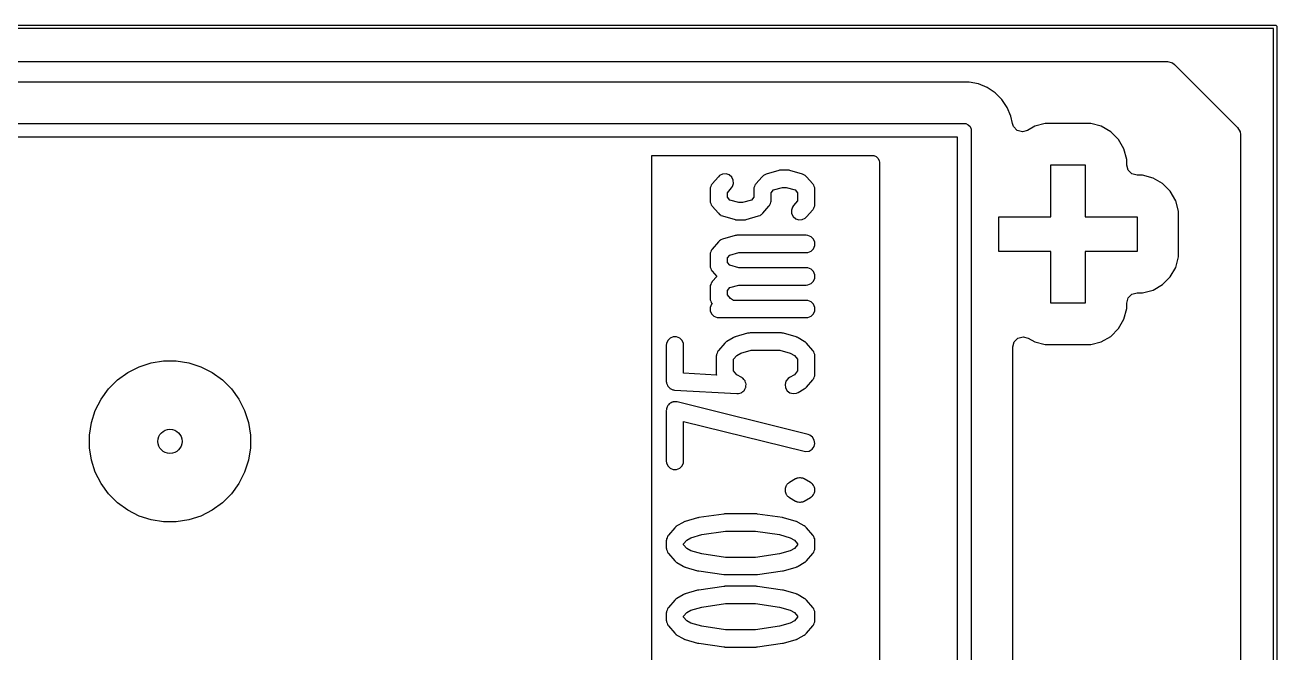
# Model space of a CAD drawing. Extents: x 70.6 to 149.6, y -117.6 to -52.5.
# Drawn here: x 131.49 to 149.61, y -61.61 to -52.53 of the extents above; entities that cross this region are included whole.
import ezdxf

# ---------------------------------------------------------------- set-up
doc = ezdxf.new("R2010")
doc.units = 0
doc.layers.add('BLACK', color=7, linetype='CONTINUOUS')

msp = doc.modelspace()

# ---------------------------------------------------------------- linework, layer by layer
at = {"layer": 'BLACK', "linetype": 'CONTINUOUS'}
for p, q in [((70.58834, -52.52617), (149.58834, -52.52617)), ((149.58834, -52.52617), (149.597907, -52.528073)), ((149.597907, -52.528073), (149.611437, -52.541603)), ((149.611437, -52.541603), (149.61334, -52.55117)), ((149.61334, -52.55117), (149.61334, -117.55117)), ((149.56334, -52.57617), (70.61334, -52.57617)), ((149.56334, -117.52617), (149.56334, -52.57617)), ((113.909748, -53.05167), (148.027122, -53.05167)), ((148.027122, -53.05167), (148.101622, -53.071632)), ((148.101622, -53.071632), (148.132481, -53.095311)), ((148.132481, -53.095311), (149.044199, -54.007029)), ((145.157333, -53.35067), (118.157333, -53.35067)), ((145.292665, -53.377589), (145.157333, -53.35067)), ((145.292669, -53.37759), (145.292665, -53.377589)), ((145.420149, -53.430394), (145.292669, -53.37759)), ((145.420155, -53.430397), (145.420149, -53.430394)), ((145.534878, -53.507053), (145.420155, -53.430397)), ((145.534882, -53.507056), (145.534878, -53.507053)), ((145.632454, -53.604628), (145.534882, -53.507056)), ((145.632456, -53.604631), (145.632454, -53.604628)), ((145.709112, -53.719354), (145.632456, -53.604631)), ((145.709115, -53.71936), (145.709112, -53.719354)), ((145.761919, -53.84684), (145.709115, -53.71936)), ((118.08834, -53.95117), (145.08834, -53.95117)), ((145.08834, -53.95117), (145.107849, -53.953091)), ((145.107849, -53.953091), (145.143897, -53.968023)), ((145.143897, -53.968023), (145.171487, -53.995613)), ((145.171487, -53.995613), (145.186419, -54.031661)), ((145.76192, -53.846844), (145.761919, -53.84684)), ((145.782683, -53.951225), (145.76192, -53.846844)), ((145.799781, -53.996656), (145.782683, -53.951225)), ((145.854319, -54.051194), (145.799781, -53.996656)), ((146.106555, -53.991593), (146.003319, -54.051196)), ((146.259283, -53.95067), (146.106555, -53.991593)), ((146.417397, -53.95067), (146.259283, -53.95067)), ((146.917397, -53.95067), (146.417397, -53.95067)), ((147.070124, -53.991593), (146.917397, -53.95067)), ((147.207056, -54.07065), (147.070124, -53.991593)), ((144.98834, -54.15117), (122.66334, -54.15117)), ((144.98834, -71.45117), (144.98834, -54.15117)), ((145.186419, -54.031661), (145.18834, -54.05117)), ((145.18834, -54.05117), (145.18834, -71.55117)), ((145.928818, -54.071157), (145.854319, -54.051194)), ((146.003319, -54.051196), (145.928818, -54.071157)), ((147.31886, -54.182454), (147.207056, -54.07065)), ((147.397917, -54.319386), (147.31886, -54.182454)), ((149.044199, -54.007029), (149.082763, -54.073824)), ((149.082763, -54.073824), (149.08784, -54.112388)), ((149.08784, -54.112388), (149.08784, -107.332459)), ((147.438839, -54.472111), (147.397917, -54.319386)), ((140.562497, -70.973457), (140.562497, -54.414165)), ((140.562497, -54.414165), (143.76565, -54.414165)), ((143.76565, -54.414165), (143.76565, -54.414512)), ((143.76565, -54.414512), (143.777555, -54.414512)), ((143.777555, -54.414512), (143.813603, -54.429444)), ((143.813603, -54.429444), (143.841193, -54.457034)), ((143.841193, -54.457034), (143.856125, -54.493082)), ((143.856125, -54.493082), (143.858046, -54.512591)), ((143.858046, -54.512591), (143.858046, -71.047975)), ((147.43884, -54.472113), (147.438839, -54.472111)), ((147.43884, -54.55167), (147.43884, -54.472113)), ((141.527814, -54.720955), (141.437338, -54.825717)), ((141.545571, -54.704069), (141.527814, -54.720955)), ((141.589148, -54.682166), (141.545571, -54.704069)), ((141.637792, -54.678606), (141.589148, -54.682166)), ((141.684093, -54.693933), (141.637792, -54.678606)), ((141.721005, -54.725811), (141.684093, -54.693933)), ((141.742908, -54.769389), (141.721005, -54.725811)), ((142.161149, -54.720954), (142.070671, -54.825716)), ((142.178906, -54.704068), (142.161149, -54.720954)), ((142.189221, -54.698882), (142.178906, -54.704068)), ((142.198237, -54.691675), (142.189221, -54.698882)), ((142.220994, -54.682586), (142.198237, -54.691675)), ((142.401946, -54.630205), (142.220994, -54.682586)), ((142.409685, -54.628768), (142.401946, -54.630205)), ((142.412317, -54.627678), (142.409685, -54.628768)), ((142.419217, -54.626998), (142.412317, -54.627678)), ((142.426038, -54.625732), (142.419217, -54.626998)), ((142.42887, -54.626047), (142.426038, -54.625732)), ((142.436703, -54.625276), (142.42887, -54.626047)), ((142.527179, -54.625276), (142.436703, -54.625276)), ((142.535011, -54.626047), (142.527179, -54.625276)), ((142.537844, -54.625732), (142.535011, -54.626047)), ((142.544664, -54.626998), (142.537844, -54.625732)), ((142.551565, -54.627678), (142.544664, -54.626998)), ((142.554196, -54.628768), (142.551565, -54.627678)), ((142.561936, -54.630205), (142.554196, -54.628768)), ((142.742889, -54.682586), (142.561936, -54.630205)), ((142.765646, -54.691674), (142.742889, -54.682586)), ((142.774664, -54.698884), (142.765646, -54.691674)), ((142.784978, -54.704069), (142.774664, -54.698884)), ((142.802735, -54.720955), (142.784978, -54.704069)), ((142.893211, -54.825717), (142.802735, -54.720955)), ((146.33834, -55.30117), (146.33834, -54.55117)), ((146.33834, -54.55117), (146.83834, -54.55117)), ((146.83834, -54.55117), (146.83834, -55.30117)), ((147.458802, -54.62617), (147.43884, -54.55167)), ((147.51334, -54.680708), (147.458802, -54.62617)), ((147.58784, -54.70067), (147.51334, -54.680708)), ((147.667397, -54.70067), (147.58784, -54.70067)), ((147.820124, -54.741593), (147.667397, -54.70067)), ((141.40813, -54.895337), (141.406941, -54.907419)), ((141.406941, -54.907419), (141.406941, -55.064562)), ((141.408694, -54.889612), (141.40789, -54.892044)), ((141.40789, -54.892044), (141.40813, -54.895337)), ((141.409343, -54.883033), (141.408694, -54.889612)), ((141.416961, -54.864638), (141.409343, -54.883033)), ((141.423217, -54.845743), (141.416961, -54.864638)), ((141.427026, -54.84034), (141.423217, -54.845743)), ((141.428007, -54.837973), (141.427026, -54.84034)), ((141.430343, -54.835636), (141.428007, -54.837973)), ((141.437338, -54.825717), (141.430343, -54.835636)), ((141.656941, -54.953924), (141.71702, -54.884359)), ((141.71702, -54.884359), (141.731141, -54.864334)), ((141.731141, -54.864334), (141.746468, -54.818032)), ((141.746468, -54.818032), (141.742908, -54.769389)), ((142.041463, -54.895337), (142.040274, -54.907419)), ((142.040274, -54.907419), (142.040274, -55.018056)), ((142.042027, -54.889612), (142.041223, -54.892044)), ((142.041223, -54.892044), (142.041463, -54.895337)), ((142.042676, -54.883033), (142.042027, -54.889612)), ((142.050293, -54.864641), (142.042676, -54.883033)), ((142.05655, -54.845742), (142.050293, -54.864641)), ((142.06036, -54.840338), (142.05655, -54.845742)), ((142.06134, -54.837973), (142.06036, -54.840338)), ((142.063673, -54.835639), (142.06134, -54.837973)), ((142.070671, -54.825716), (142.063673, -54.835639)), ((142.290274, -54.953925), (142.326121, -54.912418)), ((142.326121, -54.912418), (142.454433, -54.875276)), ((142.454433, -54.875276), (142.509449, -54.875276)), ((142.509449, -54.875276), (142.637762, -54.912419)), ((142.637762, -54.912419), (142.673608, -54.953924)), ((142.900206, -54.835637), (142.893211, -54.825717)), ((142.902542, -54.837973), (142.900206, -54.835637)), ((142.903522, -54.840339), (142.902542, -54.837973)), ((142.907332, -54.845742), (142.903522, -54.840339)), ((142.913588, -54.864641), (142.907332, -54.845742)), ((142.921206, -54.883033), (142.913588, -54.864641)), ((142.921854, -54.889612), (142.921206, -54.883033)), ((142.922659, -54.892044), (142.921854, -54.889612)), ((142.922417, -54.895337), (142.922659, -54.892044)), ((142.923608, -54.907419), (142.922417, -54.895337)), ((142.923608, -55.116943), (142.923608, -54.907419)), ((147.957056, -54.82065), (147.820124, -54.741593)), ((148.06886, -54.932454), (147.957056, -54.82065)), ((141.406941, -55.064562), (141.40813, -55.076643)), ((141.40813, -55.076643), (141.40789, -55.079937)), ((141.40789, -55.079937), (141.408694, -55.082368)), ((141.408694, -55.082368), (141.409343, -55.088948)), ((141.409343, -55.088948), (141.416961, -55.107342)), ((141.656941, -55.018056), (141.656941, -54.953924)), ((141.692786, -55.059561), (141.656941, -55.018056)), ((141.8211, -55.096705), (141.692786, -55.059561)), ((142.004428, -55.059561), (141.876116, -55.096705)), ((142.040274, -55.018056), (142.004428, -55.059561)), ((142.280254, -55.107339), (142.287872, -55.088948)), ((142.287872, -55.088948), (142.28852, -55.082368)), ((142.28852, -55.082368), (142.289325, -55.079937)), ((142.289083, -55.076643), (142.290274, -55.064562)), ((142.289325, -55.079937), (142.289083, -55.076643)), ((142.290274, -55.064562), (142.290274, -54.953925)), ((142.673608, -55.070437), (142.613529, -55.140003)), ((142.673608, -54.953924), (142.673608, -55.070437)), ((148.147917, -55.069386), (148.06886, -54.932454)), ((148.18884, -55.222113), (148.147917, -55.069386)), ((141.416961, -55.107342), (141.423217, -55.126238)), ((141.423217, -55.126238), (141.427026, -55.13164)), ((141.427026, -55.13164), (141.428007, -55.134008)), ((141.428007, -55.134008), (141.430343, -55.136344)), ((141.430343, -55.136344), (141.437338, -55.146264)), ((141.437338, -55.146264), (141.527814, -55.251026)), ((141.527814, -55.251026), (141.545571, -55.267912)), ((141.545571, -55.267912), (141.555883, -55.273095)), ((141.555883, -55.273095), (141.564903, -55.280307)), ((141.876116, -55.096705), (141.8211, -55.096705)), ((142.132312, -55.280306), (142.141327, -55.273097)), ((142.141327, -55.273097), (142.151644, -55.267912)), ((142.151644, -55.267912), (142.169401, -55.251026)), ((142.169401, -55.251026), (142.259877, -55.146264)), ((142.259877, -55.146264), (142.266872, -55.136343)), ((142.266872, -55.136343), (142.269208, -55.134008)), ((142.269208, -55.134008), (142.270188, -55.131641)), ((142.270188, -55.131641), (142.273998, -55.126239)), ((142.273998, -55.126239), (142.280254, -55.107339)), ((142.599408, -55.160029), (142.584081, -55.20633)), ((142.584081, -55.20633), (142.58764, -55.254974)), ((142.58764, -55.254974), (142.609544, -55.298551)), ((142.613529, -55.140003), (142.599408, -55.160029)), ((142.802735, -55.303407), (142.893211, -55.198645)), ((142.893211, -55.198645), (142.900206, -55.188724)), ((142.900206, -55.188724), (142.902542, -55.186389)), ((142.902542, -55.186389), (142.903522, -55.184022)), ((142.903522, -55.184022), (142.907332, -55.17862)), ((142.907332, -55.17862), (142.913588, -55.15972)), ((142.913588, -55.15972), (142.921206, -55.141329)), ((142.921206, -55.141329), (142.921854, -55.134749)), ((142.921854, -55.134749), (142.922659, -55.132318)), ((142.922417, -55.129024), (142.923608, -55.116943)), ((142.922659, -55.132318), (142.922417, -55.129024)), ((148.18884, -55.880227), (148.18884, -55.222113)), ((141.564903, -55.280307), (141.58766, -55.289395)), ((141.58766, -55.289395), (141.768613, -55.341776)), ((141.768613, -55.341776), (141.776352, -55.343212)), ((141.776352, -55.343212), (141.778984, -55.344303)), ((141.778984, -55.344303), (141.785884, -55.344982)), ((141.785884, -55.344982), (141.792705, -55.346249)), ((141.792705, -55.346249), (141.795537, -55.345933)), ((141.795537, -55.345933), (141.80337, -55.346705)), ((141.80337, -55.346705), (141.893846, -55.346705)), ((141.893846, -55.346705), (141.901678, -55.345933)), ((141.901678, -55.345933), (141.904511, -55.346249)), ((141.904511, -55.346249), (141.911331, -55.344982)), ((141.911331, -55.344982), (141.918232, -55.344303)), ((141.918232, -55.344303), (141.920863, -55.343212)), ((141.920863, -55.343212), (141.928603, -55.341776)), ((141.928603, -55.341776), (142.109555, -55.289395)), ((142.109555, -55.289395), (142.132312, -55.280306)), ((142.609544, -55.298551), (142.646456, -55.330429)), ((142.646456, -55.330429), (142.692757, -55.345756)), ((142.692757, -55.345756), (142.741401, -55.342197)), ((142.741401, -55.342197), (142.784978, -55.320293)), ((142.784978, -55.320293), (142.802735, -55.303407)), ((145.58834, -55.80117), (145.58834, -55.30117)), ((145.58834, -55.30117), (146.33834, -55.30117)), ((146.83834, -55.30117), (147.58834, -55.30117)), ((147.58834, -55.30117), (147.58834, -55.80117)), ((141.564903, -55.634532), (141.555883, -55.641743)), ((141.58766, -55.625444), (141.564903, -55.634532)), ((141.768613, -55.573063), (141.58766, -55.625444)), ((141.776352, -55.571626), (141.768613, -55.573063)), ((141.778984, -55.570536), (141.776352, -55.571626)), ((141.785884, -55.569856), (141.778984, -55.570536)), ((141.792705, -55.56859), (141.785884, -55.569856)), ((141.795537, -55.568905), (141.792705, -55.56859)), ((141.80337, -55.568134), (141.795537, -55.568905)), ((142.798608, -55.568134), (141.80337, -55.568134)), ((142.822994, -55.570536), (142.798608, -55.568134)), ((142.868054, -55.5892), (142.822994, -55.570536)), ((142.902542, -55.623688), (142.868054, -55.5892)), ((142.921206, -55.668748), (142.902542, -55.623688)), ((141.41696, -55.807498), (141.409343, -55.82589)), ((141.423217, -55.788599), (141.41696, -55.807498)), ((141.427027, -55.783195), (141.423217, -55.788599)), ((141.428007, -55.78083), (141.427027, -55.783195)), ((141.43034, -55.778496), (141.428007, -55.78083)), ((141.437338, -55.768573), (141.43034, -55.778496)), ((141.527814, -55.663813), (141.437338, -55.768573)), ((141.545571, -55.646927), (141.527814, -55.663813)), ((141.555883, -55.641743), (141.545571, -55.646927)), ((141.692786, -55.855277), (141.8211, -55.818134)), ((141.8211, -55.818134), (142.798608, -55.818134)), ((142.798608, -55.818134), (142.822994, -55.815732)), ((142.822994, -55.815732), (142.868054, -55.797068)), ((142.868054, -55.797068), (142.902542, -55.76258)), ((142.902542, -55.76258), (142.921206, -55.71752)), ((142.921206, -55.71752), (142.921206, -55.668748)), ((146.33834, -55.80117), (145.58834, -55.80117)), ((146.33834, -56.55117), (146.33834, -55.80117)), ((147.58834, -55.80117), (146.83834, -55.80117)), ((146.83834, -55.80117), (146.83834, -56.55117)), ((141.40813, -55.838194), (141.406941, -55.850276)), ((141.406941, -55.850276), (141.406941, -56.007419)), ((141.408694, -55.832469), (141.40789, -55.834901)), ((141.40789, -55.834901), (141.40813, -55.838194)), ((141.409343, -55.82589), (141.408694, -55.832469)), ((141.656941, -55.896782), (141.692786, -55.855277)), ((141.656941, -55.960913), (141.656941, -55.896782)), ((141.692786, -56.002418), (141.656941, -55.960913)), ((148.147917, -56.032954), (148.18884, -55.880227)), ((141.406941, -56.007419), (141.40813, -56.0195)), ((141.40813, -56.0195), (141.40789, -56.022794)), ((141.40789, -56.022794), (141.408694, -56.025225)), ((141.408694, -56.025225), (141.409343, -56.031805)), ((141.409343, -56.031805), (141.416961, -56.050199)), ((141.416961, -56.050199), (141.423217, -56.069095)), ((141.423217, -56.069095), (141.427026, -56.074497)), ((141.427026, -56.074497), (141.428007, -56.076865)), ((141.428007, -56.076865), (141.430343, -56.079201)), ((141.430343, -56.079201), (141.437338, -56.089121)), ((141.437338, -56.089121), (141.502491, -56.164562)), ((141.502491, -56.164562), (141.437338, -56.240003)), ((141.8211, -56.039562), (141.692786, -56.002418)), ((142.798608, -56.039562), (141.8211, -56.039562)), ((142.822994, -56.041964), (142.798608, -56.039562)), ((142.868054, -56.060628), (142.822994, -56.041964)), ((142.902542, -56.095116), (142.868054, -56.060628)), ((142.921206, -56.140176), (142.902542, -56.095116)), ((142.921206, -56.188948), (142.921206, -56.140176)), ((147.957056, -56.28169), (148.06886, -56.169886)), ((148.06886, -56.169886), (148.147917, -56.032954)), ((141.40813, -56.309623), (141.406941, -56.321705)), ((141.406941, -56.321705), (141.406941, -56.478848)), ((141.408694, -56.303898), (141.40789, -56.30633)), ((141.40789, -56.30633), (141.40813, -56.309623)), ((141.409343, -56.297319), (141.408694, -56.303898)), ((141.416961, -56.278924), (141.409343, -56.297319)), ((141.423217, -56.260029), (141.416961, -56.278924)), ((141.427026, -56.254626), (141.423217, -56.260029)), ((141.428007, -56.252259), (141.427026, -56.254626)), ((141.430343, -56.249922), (141.428007, -56.252259)), ((141.437338, -56.240003), (141.430343, -56.249922)), ((141.656941, -56.36821), (141.692786, -56.326705)), ((141.692786, -56.326705), (141.8211, -56.289562)), ((141.8211, -56.289562), (142.798608, -56.289562)), ((142.798608, -56.289562), (142.822994, -56.28716)), ((142.822994, -56.28716), (142.868054, -56.268496)), ((142.868054, -56.268496), (142.902542, -56.234008)), ((142.902542, -56.234008), (142.921206, -56.188948)), ((147.667397, -56.40167), (147.820124, -56.360747)), ((147.820124, -56.360747), (147.957056, -56.28169)), ((141.406941, -56.478848), (141.40813, -56.490929)), ((141.40813, -56.490929), (141.40789, -56.494223)), ((141.40789, -56.494223), (141.408694, -56.496654)), ((141.408694, -56.496654), (141.409343, -56.503234)), ((141.409343, -56.503234), (141.416961, -56.521628)), ((141.416961, -56.521628), (141.423217, -56.540524)), ((141.423217, -56.540524), (141.427026, -56.545926)), ((141.656941, -56.432342), (141.656941, -56.36821)), ((141.703261, -56.485977), (141.656941, -56.432342)), ((141.746467, -56.510991), (141.703261, -56.485977)), ((142.798608, -56.510991), (141.746467, -56.510991)), ((142.822994, -56.513393), (142.798608, -56.510991)), ((142.868054, -56.532057), (142.822994, -56.513393)), ((142.902542, -56.566545), (142.868054, -56.532057)), ((147.43884, -56.55067), (147.458802, -56.47617)), ((147.458802, -56.47617), (147.51334, -56.421632)), ((147.51334, -56.421632), (147.58784, -56.40167)), ((147.58784, -56.40167), (147.667397, -56.40167)), ((141.428007, -56.566545), (141.409343, -56.611605)), ((141.409343, -56.611605), (141.409343, -56.660377)), ((141.409343, -56.660377), (141.428007, -56.705437)), ((141.427026, -56.545926), (141.428007, -56.548294)), ((141.428007, -56.548294), (141.430343, -56.55063)), ((141.435958, -56.558593), (141.428007, -56.566545)), ((141.428007, -56.705437), (141.462495, -56.739925)), ((141.430343, -56.55063), (141.435958, -56.558593)), ((142.868054, -56.739925), (142.902542, -56.705437)), ((142.921206, -56.611605), (142.902542, -56.566545)), ((142.902542, -56.705437), (142.921206, -56.660377)), ((142.921206, -56.660377), (142.921206, -56.611605)), ((146.83834, -56.55117), (146.33834, -56.55117)), ((147.397917, -56.782954), (147.43884, -56.630227)), ((147.43884, -56.630227), (147.43884, -56.55067)), ((141.462495, -56.739925), (141.507555, -56.758589)), ((141.507555, -56.758589), (141.531941, -56.760991)), ((141.531941, -56.760991), (142.798608, -56.760991)), ((142.798608, -56.760991), (142.822994, -56.758589)), ((142.822994, -56.758589), (142.868054, -56.739925)), ((147.31886, -56.919886), (147.397917, -56.782954)), ((140.829162, -57.055866), (140.794674, -57.090354)), ((140.874222, -57.037202), (140.829162, -57.055866)), ((140.922994, -57.037202), (140.874222, -57.037202)), ((140.968054, -57.055866), (140.922994, -57.037202)), ((141.002542, -57.090354), (140.968054, -57.055866)), ((141.740741, -57.051621), (141.650264, -57.104002)), ((141.744469, -57.049926), (141.740741, -57.051621)), ((141.745856, -57.048818), (141.744469, -57.049926)), ((141.754534, -57.045351), (141.745856, -57.048818)), ((141.763049, -57.041482), (141.754534, -57.045351)), ((141.764809, -57.041248), (141.763049, -57.041482)), ((141.768613, -57.039729), (141.764809, -57.041248)), ((141.949565, -56.987348), (141.768613, -57.039729)), ((141.957304, -56.985911), (141.949565, -56.987348)), ((141.959936, -56.984821), (141.957304, -56.985911)), ((141.966836, -56.984141), (141.959936, -56.984821)), ((141.973657, -56.982875), (141.966836, -56.984141)), ((141.976489, -56.98319), (141.973657, -56.982875)), ((141.984322, -56.982419), (141.976489, -56.98319)), ((142.436703, -56.982419), (141.984322, -56.982419)), ((142.444535, -56.98319), (142.436703, -56.982419)), ((142.447368, -56.982875), (142.444535, -56.98319)), ((142.454188, -56.984141), (142.447368, -56.982875)), ((142.461089, -56.984821), (142.454188, -56.984141)), ((142.46372, -56.985911), (142.461089, -56.984821)), ((142.47146, -56.987348), (142.46372, -56.985911)), ((142.652412, -57.039729), (142.47146, -56.987348)), ((142.656215, -57.041248), (142.652412, -57.039729)), ((142.657976, -57.041482), (142.656215, -57.041248)), ((142.66649, -57.045351), (142.657976, -57.041482)), ((142.675169, -57.048818), (142.66649, -57.045351)), ((142.676555, -57.049926), (142.675169, -57.048818)), ((142.680284, -57.051621), (142.676555, -57.049926)), ((142.770761, -57.104003), (142.680284, -57.051621)), ((145.808802, -57.110889), (145.86334, -57.056351)), ((145.86334, -57.056351), (145.93784, -57.036389)), ((145.93784, -57.036389), (146.012337, -57.05635)), ((146.012337, -57.05635), (146.106556, -57.110747)), ((147.070124, -57.110747), (147.207056, -57.03169)), ((147.207056, -57.03169), (147.31886, -56.919886)), ((140.77601, -57.135414), (140.773608, -57.1598)), ((140.773608, -57.1598), (140.773608, -57.68361)), ((140.794674, -57.090354), (140.77601, -57.135414)), ((141.021206, -57.135414), (141.002542, -57.090354)), ((141.023608, -57.1598), (141.021206, -57.135414)), ((141.023608, -57.565637), (141.023608, -57.1598)), ((141.513693, -57.255267), (141.507437, -57.274162)), ((141.517502, -57.249864), (141.513693, -57.255267)), ((141.518483, -57.247497), (141.517502, -57.249864)), ((141.520819, -57.24516), (141.518483, -57.247497)), ((141.527814, -57.235241), (141.520819, -57.24516)), ((141.61829, -57.130479), (141.527814, -57.235241)), ((141.628396, -57.120868), (141.61829, -57.130479)), ((141.630363, -57.118299), (141.628396, -57.120868)), ((141.633369, -57.116138), (141.630363, -57.118299)), ((141.636047, -57.113593), (141.633369, -57.116138)), ((141.638932, -57.112142), (141.636047, -57.113593)), ((141.650264, -57.104002), (141.638932, -57.112142)), ((141.852786, -57.275627), (142.002052, -57.232419)), ((142.002052, -57.232419), (142.418973, -57.232419)), ((142.418973, -57.232419), (142.568235, -57.275626)), ((142.78209, -57.112141), (142.770761, -57.104003)), ((142.784978, -57.113593), (142.78209, -57.112141)), ((142.787655, -57.116139), (142.784978, -57.113593)), ((142.790662, -57.118299), (142.787655, -57.116139)), ((142.792628, -57.120868), (142.790662, -57.118299)), ((142.802735, -57.130479), (142.792628, -57.120868)), ((142.893211, -57.235241), (142.802735, -57.130479)), ((142.900206, -57.245161), (142.893211, -57.235241)), ((142.902542, -57.247497), (142.900206, -57.245161)), ((142.903522, -57.249863), (142.902542, -57.247497)), ((142.907332, -57.255266), (142.903522, -57.249863)), ((142.913588, -57.274165), (142.907332, -57.255266)), ((145.78884, -57.185389), (145.808802, -57.110889)), ((145.78884, -71.620163), (145.78884, -57.185389)), ((146.106556, -57.110747), (146.259283, -57.15167)), ((146.259283, -57.15167), (146.917397, -57.15167)), ((146.917397, -57.15167), (147.070124, -57.110747)), ((133.1406, -57.470231), (133.315209, -57.413497)), ((133.315209, -57.413497), (133.496543, -57.384777)), ((133.496543, -57.384777), (133.680137, -57.384777)), ((133.680137, -57.384777), (133.861471, -57.413497)), ((133.861471, -57.413497), (134.03608, -57.470231)), ((141.498606, -57.304861), (141.497417, -57.316943)), ((141.497417, -57.316943), (141.497417, -57.578848)), ((141.49917, -57.299136), (141.498366, -57.301568)), ((141.498366, -57.301568), (141.498606, -57.304861)), ((141.499819, -57.292557), (141.49917, -57.299136)), ((141.507437, -57.274162), (141.499819, -57.292557)), ((141.747417, -57.363448), (141.793737, -57.309814)), ((141.747417, -57.532342), (141.747417, -57.363448)), ((141.793737, -57.309814), (141.852786, -57.275627)), ((142.568235, -57.275626), (142.627288, -57.309814)), ((142.627288, -57.309814), (142.673608, -57.363448)), ((142.673608, -57.363448), (142.673608, -57.532342)), ((142.921206, -57.292557), (142.913588, -57.274165)), ((142.921854, -57.299136), (142.921206, -57.292557)), ((142.922659, -57.301568), (142.921854, -57.299136)), ((142.922417, -57.304861), (142.922659, -57.301568)), ((142.923608, -57.316943), (142.922417, -57.304861)), ((142.923608, -57.578848), (142.923608, -57.316943)), ((132.828486, -57.661495), (132.977017, -57.553581)), ((132.977017, -57.553581), (133.1406, -57.470231)), ((134.03608, -57.470231), (134.199663, -57.553581)), ((134.199663, -57.553581), (134.348194, -57.661495)), ((141.498446, -57.593128), (141.023608, -57.565637)), ((141.497417, -57.578848), (141.498606, -57.590929)), ((141.498606, -57.590929), (141.498446, -57.593128)), ((141.793737, -57.585976), (141.747417, -57.532342)), ((141.865999, -57.627813), (141.793737, -57.585976)), ((141.875737, -57.634808), (141.865999, -57.627813)), ((142.555026, -57.627812), (142.535125, -57.642109)), ((142.627288, -57.585976), (142.555026, -57.627812)), ((142.673608, -57.532342), (142.627288, -57.585976)), ((142.907332, -57.640525), (142.913588, -57.621625)), ((142.913588, -57.621625), (142.921206, -57.603234)), ((142.921206, -57.603234), (142.921854, -57.596654)), ((142.921854, -57.596654), (142.922659, -57.594223)), ((142.922417, -57.590929), (142.923608, -57.578848)), ((142.922659, -57.594223), (142.922417, -57.590929)), ((132.590751, -57.939847), (132.698665, -57.791316)), ((132.698665, -57.791316), (132.828486, -57.661495)), ((134.348194, -57.661495), (134.478015, -57.791316)), ((134.478015, -57.791316), (134.585929, -57.939847)), ((140.773608, -57.68361), (140.774991, -57.697652)), ((140.774991, -57.697652), (140.774805, -57.700869)), ((140.774805, -57.700869), (140.775506, -57.702885)), ((140.775506, -57.702885), (140.77601, -57.707996)), ((140.77601, -57.707996), (140.783983, -57.727246)), ((140.783983, -57.727246), (140.790834, -57.746933)), ((140.790834, -57.746933), (140.793271, -57.74967)), ((140.793271, -57.74967), (140.794674, -57.753056)), ((140.794674, -57.753056), (140.809412, -57.767794)), ((140.809412, -57.767794), (140.823271, -57.783356)), ((140.823271, -57.783356), (140.826569, -57.784951)), ((140.826569, -57.784951), (140.829162, -57.787544)), ((140.829162, -57.787544), (140.848416, -57.795519)), ((140.848416, -57.795519), (140.867177, -57.804594)), ((140.867177, -57.804594), (140.872252, -57.805392)), ((140.872252, -57.805392), (140.874222, -57.806208)), ((140.874222, -57.806208), (140.877439, -57.806208)), ((140.877439, -57.806208), (140.891383, -57.808401)), ((140.891383, -57.808401), (141.796145, -57.860782)), ((141.878707, -57.636245), (141.875737, -57.634808)), ((141.880429, -57.638179), (141.878707, -57.636245)), ((141.8859, -57.642109), (141.880429, -57.638179)), ((141.897956, -57.65786), (141.8859, -57.642109)), ((141.911144, -57.672668), (141.897956, -57.65786)), ((141.899607, -57.814452), (141.903116, -57.811328)), ((141.903116, -57.811328), (141.911751, -57.793475)), ((141.912688, -57.677105), (141.911144, -57.672668)), ((141.911751, -57.793475), (141.921688, -57.776312)), ((141.915545, -57.680838), (141.912688, -57.677105)), ((141.920656, -57.700007), (141.915545, -57.680838)), ((141.927172, -57.718732), (141.920656, -57.700007)), ((141.921688, -57.776312), (141.922306, -57.771653)), ((141.922306, -57.771653), (141.924354, -57.767422)), ((141.924354, -57.767422), (141.925499, -57.747624)), ((141.925499, -57.747624), (141.928112, -57.727965)), ((141.9269, -57.723422), (141.927172, -57.718732)), ((141.928112, -57.727965), (141.9269, -57.723422)), ((142.50548, -57.680838), (142.492913, -57.727965)), ((142.492913, -57.727965), (142.499337, -57.776312)), ((142.499337, -57.776312), (142.523773, -57.818521)), ((142.535125, -57.642109), (142.50548, -57.680838)), ((142.680284, -57.84417), (142.770761, -57.791788)), ((142.770761, -57.791788), (142.78209, -57.783649)), ((142.78209, -57.783649), (142.784978, -57.782198)), ((142.784978, -57.782198), (142.787655, -57.779651)), ((142.787655, -57.779651), (142.790662, -57.777492)), ((142.790662, -57.777492), (142.792628, -57.774922)), ((142.792628, -57.774922), (142.802735, -57.765312)), ((142.802735, -57.765312), (142.893211, -57.66055)), ((142.893211, -57.66055), (142.900206, -57.650629)), ((142.900206, -57.650629), (142.902542, -57.648294)), ((142.902542, -57.648294), (142.903522, -57.645927)), ((142.903522, -57.645927), (142.907332, -57.640525)), ((132.507401, -58.10343), (132.590751, -57.939847)), ((134.585929, -57.939847), (134.669279, -58.10343)), ((140.843211, -57.992903), (140.829162, -57.998723)), ((140.856235, -57.985058), (140.843211, -57.992903)), ((140.865534, -57.983657), (140.856235, -57.985058)), ((140.874222, -57.980059), (140.865534, -57.983657)), ((140.889426, -57.980059), (140.874222, -57.980059)), ((140.904464, -57.977794), (140.889426, -57.980059)), ((140.919969, -57.980059), (140.904464, -57.977794)), ((140.922994, -57.980059), (140.919969, -57.980059)), ((140.924642, -57.980741), (140.922994, -57.980059)), ((140.92871, -57.981336), (140.924642, -57.980741)), ((142.82871, -58.452765), (140.92871, -57.981336)), ((141.796145, -57.860782), (141.808126, -57.860298)), ((141.808126, -57.860298), (141.811396, -57.860733)), ((141.811396, -57.860733), (141.813898, -57.860065)), ((141.813898, -57.860065), (141.820629, -57.859794)), ((141.820629, -57.859794), (141.83936, -57.853275)), ((141.83936, -57.853275), (141.858523, -57.848166)), ((141.858523, -57.848166), (141.862255, -57.845309)), ((141.862255, -57.845309), (141.866693, -57.843765)), ((141.866693, -57.843765), (141.8815, -57.830577)), ((141.8815, -57.830577), (141.897252, -57.818521)), ((141.897252, -57.818521), (141.899607, -57.814452)), ((142.523773, -57.818521), (142.562502, -57.848166)), ((142.562502, -57.848166), (142.609629, -57.860733)), ((142.609629, -57.860733), (142.657976, -57.854309)), ((142.657976, -57.854309), (142.680284, -57.84417)), ((132.450667, -58.278039), (132.507401, -58.10343)), ((134.669279, -58.10343), (134.726013, -58.278039)), ((140.77401, -58.098566), (140.773608, -58.102657)), ((140.773608, -58.102657), (140.773608, -58.835991)), ((140.774474, -58.093861), (140.773745, -58.096801)), ((140.773745, -58.096801), (140.77401, -58.098566)), ((140.77601, -58.078271), (140.774474, -58.093861)), ((140.781829, -58.064221), (140.77601, -58.078271)), ((140.785491, -58.049465), (140.781829, -58.064221)), ((140.791074, -58.041901), (140.785491, -58.049465)), ((140.794674, -58.033211), (140.791074, -58.041901)), ((140.805428, -58.022456), (140.794674, -58.033211)), ((140.814457, -58.010226), (140.805428, -58.022456)), ((140.82251, -58.005374), (140.814457, -58.010226)), ((140.829162, -57.998723), (140.82251, -58.005374)), ((132.421947, -58.459373), (132.450667, -58.278039)), ((134.726013, -58.278039), (134.754733, -58.459373)), ((141.023608, -58.835991), (141.023608, -58.262461)), ((141.023608, -58.262461), (142.768506, -58.695407)), ((132.421947, -58.642967), (132.421947, -58.459373)), ((134.754733, -58.459373), (134.754733, -58.642967)), ((142.8518, -58.460969), (142.82871, -58.452765)), ((142.891039, -58.489935), (142.8518, -58.460969)), ((142.916207, -58.531713), (142.891039, -58.489935)), ((142.92347, -58.579941), (142.916207, -58.531713)), ((132.450667, -58.824301), (132.421947, -58.642967)), ((134.754733, -58.642967), (134.726013, -58.824301)), ((142.768506, -58.695407), (142.792752, -58.698949)), ((142.792752, -58.698949), (142.840981, -58.691685)), ((142.840981, -58.691685), (142.882759, -58.666517)), ((142.882759, -58.666517), (142.911725, -58.627278)), ((142.911725, -58.627278), (142.92347, -58.579941)), ((132.507401, -58.99891), (132.450667, -58.824301)), ((134.726013, -58.824301), (134.669279, -58.99891)), ((140.773608, -58.835991), (140.77601, -58.860377)), ((140.77601, -58.860377), (140.794674, -58.905437)), ((141.002542, -58.905437), (141.021206, -58.860377)), ((141.021206, -58.860377), (141.023608, -58.835991)), ((132.590751, -59.162493), (132.507401, -58.99891)), ((134.669279, -58.99891), (134.585929, -59.162493)), ((140.794674, -58.905437), (140.829162, -58.939925)), ((140.829162, -58.939925), (140.874222, -58.958589)), ((140.874222, -58.958589), (140.922994, -58.958589)), ((140.922994, -58.958589), (140.968054, -58.939925)), ((140.968054, -58.939925), (141.002542, -58.905437)), ((142.700106, -59.077916), (142.684164, -59.082167)), ((142.708132, -59.078982), (142.700106, -59.077916)), ((142.716158, -59.077916), (142.708132, -59.078982)), ((142.732099, -59.082166), (142.716158, -59.077916)), ((132.698665, -59.311024), (132.590751, -59.162493)), ((134.585929, -59.162493), (134.478015, -59.311024)), ((142.495057, -59.238972), (142.492913, -59.247013)), ((142.492913, -59.247013), (142.493979, -59.255039)), ((142.493979, -59.255039), (142.492913, -59.263065)), ((142.498241, -59.222965), (142.495057, -59.230653)), ((142.495057, -59.230653), (142.495057, -59.238972)), ((142.499337, -59.214718), (142.498241, -59.222965)), ((142.503393, -59.207711), (142.499337, -59.214718)), ((142.50548, -59.199886), (142.503393, -59.207711)), ((142.510537, -59.193278), (142.50548, -59.199886)), ((142.513721, -59.185593), (142.510537, -59.193278)), ((142.519604, -59.179709), (142.513721, -59.185593)), ((142.523773, -59.172509), (142.519604, -59.179709)), ((142.530203, -59.167587), (142.523773, -59.172509)), ((142.535125, -59.161157), (142.530203, -59.167587)), ((142.545892, -59.153421), (142.535125, -59.161157)), ((142.548209, -59.151105), (142.545892, -59.153421)), ((142.550353, -59.150216), (142.548209, -59.151105)), ((142.555026, -59.14686), (142.550353, -59.150216)), ((142.645503, -59.094479), (142.555026, -59.14686)), ((142.651057, -59.091954), (142.645503, -59.094479)), ((142.65298, -59.090483), (142.651057, -59.091954)), ((142.656162, -59.089634), (142.65298, -59.090483)), ((142.667811, -59.08434), (142.656162, -59.089634)), ((142.684164, -59.082167), (142.667811, -59.08434)), ((142.748454, -59.08434), (142.732099, -59.082166)), ((142.7601, -59.089633), (142.748454, -59.08434)), ((142.763285, -59.090483), (142.7601, -59.089633)), ((142.765209, -59.091956), (142.763285, -59.090483)), ((142.770762, -59.09448), (142.765209, -59.091956)), ((142.861238, -59.146861), (142.770762, -59.09448)), ((142.865907, -59.150216), (142.861238, -59.146861)), ((142.868054, -59.151105), (142.865907, -59.150216)), ((142.870372, -59.153423), (142.868054, -59.151105)), ((142.881138, -59.161158), (142.870372, -59.153423)), ((142.886059, -59.167587), (142.881138, -59.161158)), ((142.892489, -59.172509), (142.886059, -59.167587)), ((142.896656, -59.179707), (142.892489, -59.172509)), ((142.902542, -59.185593), (142.896656, -59.179707)), ((142.905726, -59.19328), (142.902542, -59.185593)), ((142.910783, -59.199887), (142.905726, -59.19328)), ((142.912869, -59.207709), (142.910783, -59.199887)), ((142.916926, -59.214717), (142.912869, -59.207709)), ((142.918022, -59.222966), (142.916926, -59.214717)), ((142.921206, -59.230653), (142.918022, -59.222966)), ((142.921206, -59.238973), (142.921206, -59.230653)), ((142.92335, -59.247013), (142.921206, -59.238973)), ((142.922283, -59.255039), (142.92335, -59.247013)), ((142.92335, -59.263065), (142.922283, -59.255039)), ((132.828486, -59.440845), (132.698665, -59.311024)), ((132.977017, -59.548759), (132.828486, -59.440845)), ((134.348194, -59.440845), (134.199663, -59.548759)), ((134.478015, -59.311024), (134.348194, -59.440845)), ((142.492913, -59.263065), (142.495057, -59.271105)), ((142.495057, -59.271105), (142.495057, -59.279425)), ((142.495057, -59.279425), (142.498241, -59.287112)), ((142.498241, -59.287112), (142.499337, -59.29536)), ((142.499337, -59.29536), (142.503393, -59.302366)), ((142.503393, -59.302366), (142.50548, -59.310192)), ((142.50548, -59.310192), (142.510537, -59.316799)), ((142.510537, -59.316799), (142.513721, -59.324485)), ((142.513721, -59.324485), (142.519604, -59.330368)), ((142.519604, -59.330368), (142.523773, -59.337569)), ((142.523773, -59.337569), (142.530203, -59.34249)), ((142.530203, -59.34249), (142.535125, -59.348921)), ((142.535125, -59.348921), (142.545892, -59.356656)), ((142.545892, -59.356656), (142.548209, -59.358973)), ((142.548209, -59.358973), (142.550353, -59.359861)), ((142.550353, -59.359861), (142.555026, -59.363218)), ((142.555026, -59.363218), (142.645503, -59.415599)), ((142.645503, -59.415599), (142.651057, -59.418123)), ((142.651057, -59.418123), (142.65298, -59.419595)), ((142.65298, -59.419595), (142.656162, -59.420443)), ((142.656162, -59.420443), (142.667811, -59.425738)), ((142.667811, -59.425738), (142.684164, -59.42791)), ((142.684164, -59.42791), (142.700106, -59.432162)), ((142.700106, -59.432162), (142.708132, -59.431095)), ((142.708132, -59.431095), (142.716158, -59.432162)), ((142.716158, -59.432162), (142.732099, -59.427911)), ((142.732099, -59.427911), (142.748454, -59.425738)), ((142.748454, -59.425738), (142.7601, -59.420444)), ((142.7601, -59.420444), (142.763285, -59.419595)), ((142.763285, -59.419595), (142.765209, -59.418121)), ((142.765209, -59.418121), (142.770762, -59.415598)), ((142.770762, -59.415598), (142.861238, -59.363217)), ((142.861238, -59.363217), (142.865907, -59.359861)), ((142.865907, -59.359861), (142.868054, -59.358973)), ((142.868054, -59.358973), (142.870372, -59.356654)), ((142.870372, -59.356654), (142.881138, -59.34892)), ((142.881138, -59.34892), (142.886059, -59.34249)), ((142.886059, -59.34249), (142.892489, -59.337569)), ((142.892489, -59.337569), (142.896656, -59.33037)), ((142.896656, -59.33037), (142.902542, -59.324485)), ((142.902542, -59.324485), (142.905726, -59.316797)), ((142.905726, -59.316797), (142.910783, -59.310191)), ((142.910783, -59.310191), (142.912869, -59.302368)), ((142.912869, -59.302368), (142.916926, -59.295361)), ((142.916926, -59.295361), (142.918022, -59.287111)), ((142.918022, -59.287111), (142.921206, -59.279425)), ((142.921206, -59.271104), (142.92335, -59.263065)), ((142.921206, -59.279425), (142.921206, -59.271104)), ((133.1406, -59.632109), (132.977017, -59.548759)), ((134.199663, -59.548759), (134.03608, -59.632109)), ((141.604511, -59.602756), (141.242606, -59.655137)), ((141.613483, -59.602346), (141.604511, -59.602756)), ((141.622417, -59.601467), (141.613483, -59.602346)), ((142.074798, -59.601467), (141.622417, -59.601467)), ((142.083731, -59.602346), (142.074798, -59.601467)), ((142.092704, -59.602756), (142.083731, -59.602346)), ((142.454608, -59.655137), (142.092704, -59.602756)), ((133.315209, -59.688843), (133.1406, -59.632109)), ((133.496543, -59.717563), (133.315209, -59.688843)), ((133.680137, -59.717563), (133.496543, -59.717563)), ((133.861471, -59.688843), (133.680137, -59.717563)), ((134.03608, -59.632109), (133.861471, -59.688843)), ((140.894481, -59.801908), (140.804005, -59.90667)), ((140.904589, -59.792294), (140.894481, -59.801908)), ((140.906554, -59.789729), (140.904589, -59.792294)), ((140.909556, -59.787571), (140.906554, -59.789729)), ((140.912238, -59.785022), (140.909556, -59.787571)), ((140.915126, -59.78357), (140.912238, -59.785022)), ((140.926454, -59.775432), (140.915126, -59.78357)), ((141.01693, -59.723051), (140.926454, -59.775432)), ((141.020658, -59.721356), (141.01693, -59.723051)), ((141.022046, -59.720247), (141.020658, -59.721356)), ((141.030722, -59.716781), (141.022046, -59.720247)), ((141.039238, -59.712911), (141.030722, -59.716781)), ((141.041, -59.712676), (141.039238, -59.712911)), ((141.044803, -59.711158), (141.041, -59.712676)), ((141.225755, -59.658777), (141.044803, -59.711158)), ((141.234233, -59.657202), (141.225755, -59.658777)), ((141.242606, -59.655137), (141.234233, -59.657202)), ((142.462978, -59.657202), (142.454608, -59.655137)), ((142.47146, -59.658777), (142.462978, -59.657202)), ((142.652412, -59.711158), (142.47146, -59.658777)), ((142.656215, -59.712677), (142.652412, -59.711158)), ((142.657976, -59.712911), (142.656215, -59.712677)), ((142.66649, -59.71678), (142.657976, -59.712911)), ((142.675169, -59.720247), (142.66649, -59.71678)), ((142.676555, -59.721355), (142.675169, -59.720247)), ((142.680284, -59.72305), (142.676555, -59.721355)), ((142.770761, -59.775432), (142.680284, -59.72305)), ((142.78209, -59.78357), (142.770761, -59.775432)), ((142.784978, -59.785022), (142.78209, -59.78357)), ((142.787655, -59.787568), (142.784978, -59.785022)), ((142.790662, -59.789728), (142.787655, -59.787568)), ((142.792628, -59.792297), (142.790662, -59.789728)), ((142.802735, -59.801908), (142.792628, -59.792297)), ((142.893211, -59.90667), (142.802735, -59.801908)), ((140.774797, -59.97629), (140.773608, -59.988372)), ((140.775361, -59.970565), (140.774557, -59.972997)), ((140.774557, -59.972997), (140.774797, -59.97629)), ((140.77601, -59.963986), (140.775361, -59.970565)), ((140.783628, -59.945591), (140.77601, -59.963986)), ((140.789884, -59.926696), (140.783628, -59.945591)), ((140.793693, -59.921293), (140.789884, -59.926696)), ((140.794674, -59.918926), (140.793693, -59.921293)), ((140.79701, -59.916589), (140.794674, -59.918926)), ((140.804005, -59.90667), (140.79701, -59.916589)), ((141.023608, -60.034877), (141.069928, -59.981242)), ((141.069928, -59.981242), (141.128978, -59.947055)), ((141.128978, -59.947055), (141.28697, -59.901321)), ((141.28697, -59.901321), (141.631416, -59.851467)), ((141.631416, -59.851467), (142.065798, -59.851467)), ((142.065798, -59.851467), (142.410244, -59.901321)), ((142.410244, -59.901321), (142.568235, -59.947055)), ((142.568235, -59.947055), (142.627288, -59.981243)), ((142.627288, -59.981243), (142.673608, -60.034877)), ((142.900206, -59.91659), (142.893211, -59.90667)), ((142.902542, -59.918926), (142.900206, -59.91659)), ((142.903522, -59.921292), (142.902542, -59.918926)), ((142.907332, -59.926695), (142.903522, -59.921292)), ((142.913588, -59.945594), (142.907332, -59.926695)), ((142.921206, -59.963986), (142.913588, -59.945594)), ((142.921854, -59.970565), (142.921206, -59.963986)), ((142.922659, -59.972997), (142.921854, -59.970565)), ((142.922417, -59.97629), (142.922659, -59.972997)), ((142.923608, -59.988372), (142.922417, -59.97629)), ((140.773608, -59.988372), (140.773608, -60.093134)), ((140.773608, -60.093134), (140.774797, -60.105215)), ((140.774797, -60.105215), (140.774557, -60.108509)), ((140.774557, -60.108509), (140.775361, -60.11094)), ((140.775361, -60.11094), (140.77601, -60.11752)), ((140.77601, -60.11752), (140.783628, -60.135914)), ((140.783628, -60.135914), (140.789884, -60.15481)), ((140.789884, -60.15481), (140.793693, -60.160212)), ((140.793693, -60.160212), (140.794674, -60.16258)), ((140.794674, -60.16258), (140.79701, -60.164916)), ((140.79701, -60.164916), (140.804005, -60.174836)), ((141.023608, -60.046628), (141.023608, -60.034877)), ((141.069928, -60.100263), (141.023608, -60.046628)), ((141.128978, -60.13445), (141.069928, -60.100263)), ((141.28697, -60.180184), (141.128978, -60.13445)), ((142.568235, -60.13445), (142.410244, -60.180184)), ((142.627288, -60.100262), (142.568235, -60.13445)), ((142.673608, -60.046628), (142.627288, -60.100262)), ((142.673608, -60.034877), (142.673608, -60.046628)), ((142.893211, -60.174836), (142.900206, -60.164915)), ((142.900206, -60.164915), (142.902542, -60.16258)), ((142.902542, -60.16258), (142.903522, -60.160213)), ((142.903522, -60.160213), (142.907332, -60.154811)), ((142.907332, -60.154811), (142.913588, -60.135911)), ((142.913588, -60.135911), (142.921206, -60.11752)), ((142.921206, -60.11752), (142.921854, -60.11094)), ((142.921854, -60.11094), (142.922659, -60.108509)), ((142.922417, -60.105215), (142.923608, -60.093134)), ((142.922659, -60.108509), (142.922417, -60.105215)), ((142.923608, -60.093134), (142.923608, -59.988372)), ((140.804005, -60.174836), (140.894481, -60.279598)), ((140.894481, -60.279598), (140.904589, -60.289211)), ((140.904589, -60.289211), (140.906554, -60.291777)), ((140.906554, -60.291777), (140.909556, -60.293934)), ((140.909556, -60.293934), (140.912238, -60.296484)), ((140.912238, -60.296484), (140.915126, -60.297935)), ((140.915126, -60.297935), (140.926454, -60.306074)), ((140.926454, -60.306074), (141.01693, -60.358455)), ((141.631416, -60.230039), (141.28697, -60.180184)), ((142.065798, -60.230039), (141.631416, -60.230039)), ((142.410244, -60.180184), (142.065798, -60.230039)), ((142.680284, -60.358456), (142.770761, -60.306074)), ((142.770761, -60.306074), (142.78209, -60.297935)), ((142.78209, -60.297935), (142.784978, -60.296484)), ((142.784978, -60.296484), (142.787655, -60.293937)), ((142.787655, -60.293937), (142.790662, -60.291778)), ((142.790662, -60.291778), (142.792628, -60.289208)), ((142.792628, -60.289208), (142.802735, -60.279598)), ((142.802735, -60.279598), (142.893211, -60.174836)), ((141.01693, -60.358455), (141.020658, -60.360149)), ((141.020658, -60.360149), (141.022046, -60.361259)), ((141.022046, -60.361259), (141.030722, -60.364724)), ((141.030722, -60.364724), (141.039238, -60.368595)), ((141.039238, -60.368595), (141.041, -60.368829)), ((141.041, -60.368829), (141.044803, -60.370348)), ((141.044803, -60.370348), (141.225755, -60.422729)), ((141.225755, -60.422729), (141.234233, -60.424303)), ((141.234233, -60.424303), (141.242606, -60.426369)), ((141.242606, -60.426369), (141.604511, -60.47875)), ((141.604511, -60.47875), (141.613483, -60.479159)), ((141.613483, -60.479159), (141.622417, -60.480039)), ((141.622417, -60.480039), (142.074798, -60.480039)), ((142.074798, -60.480039), (142.083731, -60.479159)), ((142.083731, -60.479159), (142.092704, -60.47875)), ((142.092704, -60.47875), (142.454608, -60.426369)), ((142.454608, -60.426369), (142.462978, -60.424303)), ((142.462978, -60.424303), (142.47146, -60.422729)), ((142.47146, -60.422729), (142.652412, -60.370348)), ((142.652412, -60.370348), (142.656215, -60.368828)), ((142.656215, -60.368828), (142.657976, -60.368595)), ((142.657976, -60.368595), (142.66649, -60.364725)), ((142.66649, -60.364725), (142.675169, -60.361259)), ((142.675169, -60.361259), (142.676555, -60.36015)), ((142.676555, -60.36015), (142.680284, -60.358456)), ((141.225755, -60.706396), (141.044803, -60.758777)), ((141.234233, -60.704821), (141.225755, -60.706396)), ((141.242606, -60.702756), (141.234233, -60.704821)), ((141.604511, -60.650375), (141.242606, -60.702756)), ((141.613483, -60.649965), (141.604511, -60.650375)), ((141.622417, -60.649086), (141.613483, -60.649965)), ((142.074798, -60.649086), (141.622417, -60.649086)), ((142.083731, -60.649965), (142.074798, -60.649086)), ((142.092704, -60.650375), (142.083731, -60.649965)), ((142.454608, -60.702756), (142.092704, -60.650375)), ((142.462978, -60.704821), (142.454608, -60.702756)), ((142.47146, -60.706396), (142.462978, -60.704821)), ((142.652412, -60.758777), (142.47146, -60.706396)), ((140.894481, -60.849527), (140.804005, -60.954289)), ((140.904589, -60.839913), (140.894481, -60.849527)), ((140.906554, -60.837348), (140.904589, -60.839913)), ((140.909556, -60.83519), (140.906554, -60.837348)), ((140.912238, -60.832641), (140.909556, -60.83519)), ((140.915126, -60.831189), (140.912238, -60.832641)), ((140.926454, -60.823051), (140.915126, -60.831189)), ((141.01693, -60.77067), (140.926454, -60.823051)), ((141.020658, -60.768975), (141.01693, -60.77067)), ((141.022046, -60.767866), (141.020658, -60.768975)), ((141.030722, -60.7644), (141.022046, -60.767866)), ((141.039238, -60.76053), (141.030722, -60.7644)), ((141.041, -60.760295), (141.039238, -60.76053)), ((141.044803, -60.758777), (141.041, -60.760295)), ((142.656215, -60.760296), (142.652412, -60.758777)), ((142.657976, -60.76053), (142.656215, -60.760296)), ((142.66649, -60.764399), (142.657976, -60.76053)), ((142.675169, -60.767866), (142.66649, -60.764399)), ((142.676555, -60.768974), (142.675169, -60.767866)), ((142.680284, -60.770669), (142.676555, -60.768974)), ((142.770761, -60.823051), (142.680284, -60.770669)), ((142.78209, -60.831189), (142.770761, -60.823051)), ((142.784978, -60.832641), (142.78209, -60.831189)), ((142.787655, -60.835187), (142.784978, -60.832641)), ((142.790662, -60.837347), (142.787655, -60.835187)), ((142.792628, -60.839916), (142.790662, -60.837347)), ((142.802735, -60.849527), (142.792628, -60.839916)), ((142.893211, -60.954289), (142.802735, -60.849527)), ((140.774797, -61.023909), (140.773608, -61.035991)), ((140.773608, -61.035991), (140.773608, -61.140753)), ((140.775361, -61.018184), (140.774557, -61.020616)), ((140.774557, -61.020616), (140.774797, -61.023909)), ((140.77601, -61.011605), (140.775361, -61.018184)), ((140.783628, -60.99321), (140.77601, -61.011605)), ((140.789884, -60.974315), (140.783628, -60.99321)), ((140.793693, -60.968912), (140.789884, -60.974315)), ((140.794674, -60.966545), (140.793693, -60.968912)), ((140.79701, -60.964208), (140.794674, -60.966545)), ((140.804005, -60.954289), (140.79701, -60.964208)), ((141.023608, -61.082496), (141.069928, -61.028861)), ((141.069928, -61.028861), (141.128978, -60.994674)), ((141.128978, -60.994674), (141.28697, -60.94894)), ((141.28697, -60.94894), (141.631416, -60.899086)), ((141.631416, -60.899086), (142.065798, -60.899086)), ((142.065798, -60.899086), (142.410244, -60.94894)), ((142.410244, -60.94894), (142.568235, -60.994674)), ((142.568235, -60.994674), (142.627288, -61.028862)), ((142.627288, -61.028862), (142.673608, -61.082496)), ((142.900206, -60.964209), (142.893211, -60.954289)), ((142.902542, -60.966545), (142.900206, -60.964209)), ((142.903522, -60.968911), (142.902542, -60.966545)), ((142.907332, -60.974314), (142.903522, -60.968911)), ((142.913588, -60.993213), (142.907332, -60.974314)), ((142.921206, -61.011605), (142.913588, -60.993213)), ((142.921854, -61.018184), (142.921206, -61.011605)), ((142.922659, -61.020616), (142.921854, -61.018184)), ((142.922417, -61.023909), (142.922659, -61.020616)), ((142.923608, -61.035991), (142.922417, -61.023909)), ((142.923608, -61.140753), (142.923608, -61.035991)), ((140.773608, -61.140753), (140.774797, -61.152834)), ((140.774797, -61.152834), (140.774557, -61.156128)), ((140.774557, -61.156128), (140.775361, -61.158559)), ((140.775361, -61.158559), (140.77601, -61.165139)), ((140.77601, -61.165139), (140.783628, -61.183533)), ((140.783628, -61.183533), (140.789884, -61.202429)), ((140.789884, -61.202429), (140.793693, -61.207831)), ((140.793693, -61.207831), (140.794674, -61.210199)), ((140.794674, -61.210199), (140.79701, -61.212535)), ((140.79701, -61.212535), (140.804005, -61.222455)), ((140.804005, -61.222455), (140.894481, -61.327217)), ((141.023608, -61.094247), (141.023608, -61.082496)), ((141.069928, -61.147882), (141.023608, -61.094247)), ((141.128978, -61.182069), (141.069928, -61.147882)), ((141.28697, -61.227803), (141.128978, -61.182069)), ((141.631416, -61.277658), (141.28697, -61.227803)), ((142.410244, -61.227803), (142.065798, -61.277658)), ((142.568235, -61.182069), (142.410244, -61.227803)), ((142.627288, -61.147881), (142.568235, -61.182069)), ((142.673608, -61.094247), (142.627288, -61.147881)), ((142.673608, -61.082496), (142.673608, -61.094247)), ((142.802735, -61.327217), (142.893211, -61.222455)), ((142.893211, -61.222455), (142.900206, -61.212534)), ((142.900206, -61.212534), (142.902542, -61.210199)), ((142.902542, -61.210199), (142.903522, -61.207832)), ((142.903522, -61.207832), (142.907332, -61.20243)), ((142.907332, -61.20243), (142.913588, -61.18353)), ((142.913588, -61.18353), (142.921206, -61.165139)), ((142.921206, -61.165139), (142.921854, -61.158559)), ((142.921854, -61.158559), (142.922659, -61.156128)), ((142.922417, -61.152834), (142.923608, -61.140753)), ((142.922659, -61.156128), (142.922417, -61.152834)), ((140.894481, -61.327217), (140.904589, -61.33683)), ((140.904589, -61.33683), (140.906554, -61.339396)), ((140.906554, -61.339396), (140.909556, -61.341553)), ((140.909556, -61.341553), (140.912238, -61.344103)), ((140.912238, -61.344103), (140.915126, -61.345554)), ((140.915126, -61.345554), (140.926454, -61.353693)), ((140.926454, -61.353693), (141.01693, -61.406074)), ((141.01693, -61.406074), (141.020658, -61.407768)), ((141.020658, -61.407768), (141.022046, -61.408878)), ((141.022046, -61.408878), (141.030722, -61.412343)), ((141.030722, -61.412343), (141.039238, -61.416214)), ((141.039238, -61.416214), (141.041, -61.416448)), ((141.041, -61.416448), (141.044803, -61.417967)), ((141.044803, -61.417967), (141.225755, -61.470348)), ((142.065798, -61.277658), (141.631416, -61.277658)), ((142.47146, -61.470348), (142.652412, -61.417967)), ((142.652412, -61.417967), (142.656215, -61.416447)), ((142.656215, -61.416447), (142.657976, -61.416214)), ((142.657976, -61.416214), (142.66649, -61.412344)), ((142.66649, -61.412344), (142.675169, -61.408878)), ((142.675169, -61.408878), (142.676555, -61.407769)), ((142.676555, -61.407769), (142.680284, -61.406075)), ((142.680284, -61.406075), (142.770761, -61.353693)), ((142.770761, -61.353693), (142.78209, -61.345554)), ((142.78209, -61.345554), (142.784978, -61.344103)), ((142.784978, -61.344103), (142.787655, -61.341556)), ((142.787655, -61.341556), (142.790662, -61.339397)), ((142.790662, -61.339397), (142.792628, -61.336827)), ((142.792628, -61.336827), (142.802735, -61.327217)), ((141.225755, -61.470348), (141.234233, -61.471922)), ((141.234233, -61.471922), (141.242606, -61.473988)), ((141.242606, -61.473988), (141.604511, -61.526369)), ((141.604511, -61.526369), (141.613483, -61.526778)), ((141.613483, -61.526778), (141.622417, -61.527658)), ((141.622417, -61.527658), (142.074798, -61.527658)), ((142.074798, -61.527658), (142.083731, -61.526778)), ((142.083731, -61.526778), (142.092704, -61.526369)), ((142.092704, -61.526369), (142.454608, -61.473988)), ((142.454608, -61.473988), (142.462978, -61.471922)), ((142.462978, -61.471922), (142.47146, -61.470348))]:
    msp.add_line(p, q, dxfattribs=at)
at = {"layer": 'BLACK'}
msp.add_circle((133.58834, -58.55117), 0.175, dxfattribs=at)
msp.add_circle((133.58834, -58.55117), 0.175, dxfattribs=at)
at = {"layer": 'WHITE'}
msp.add_circle((133.58834, -58.55117), 0.175, dxfattribs=at)

doc.saveas('drawing.dxf')
